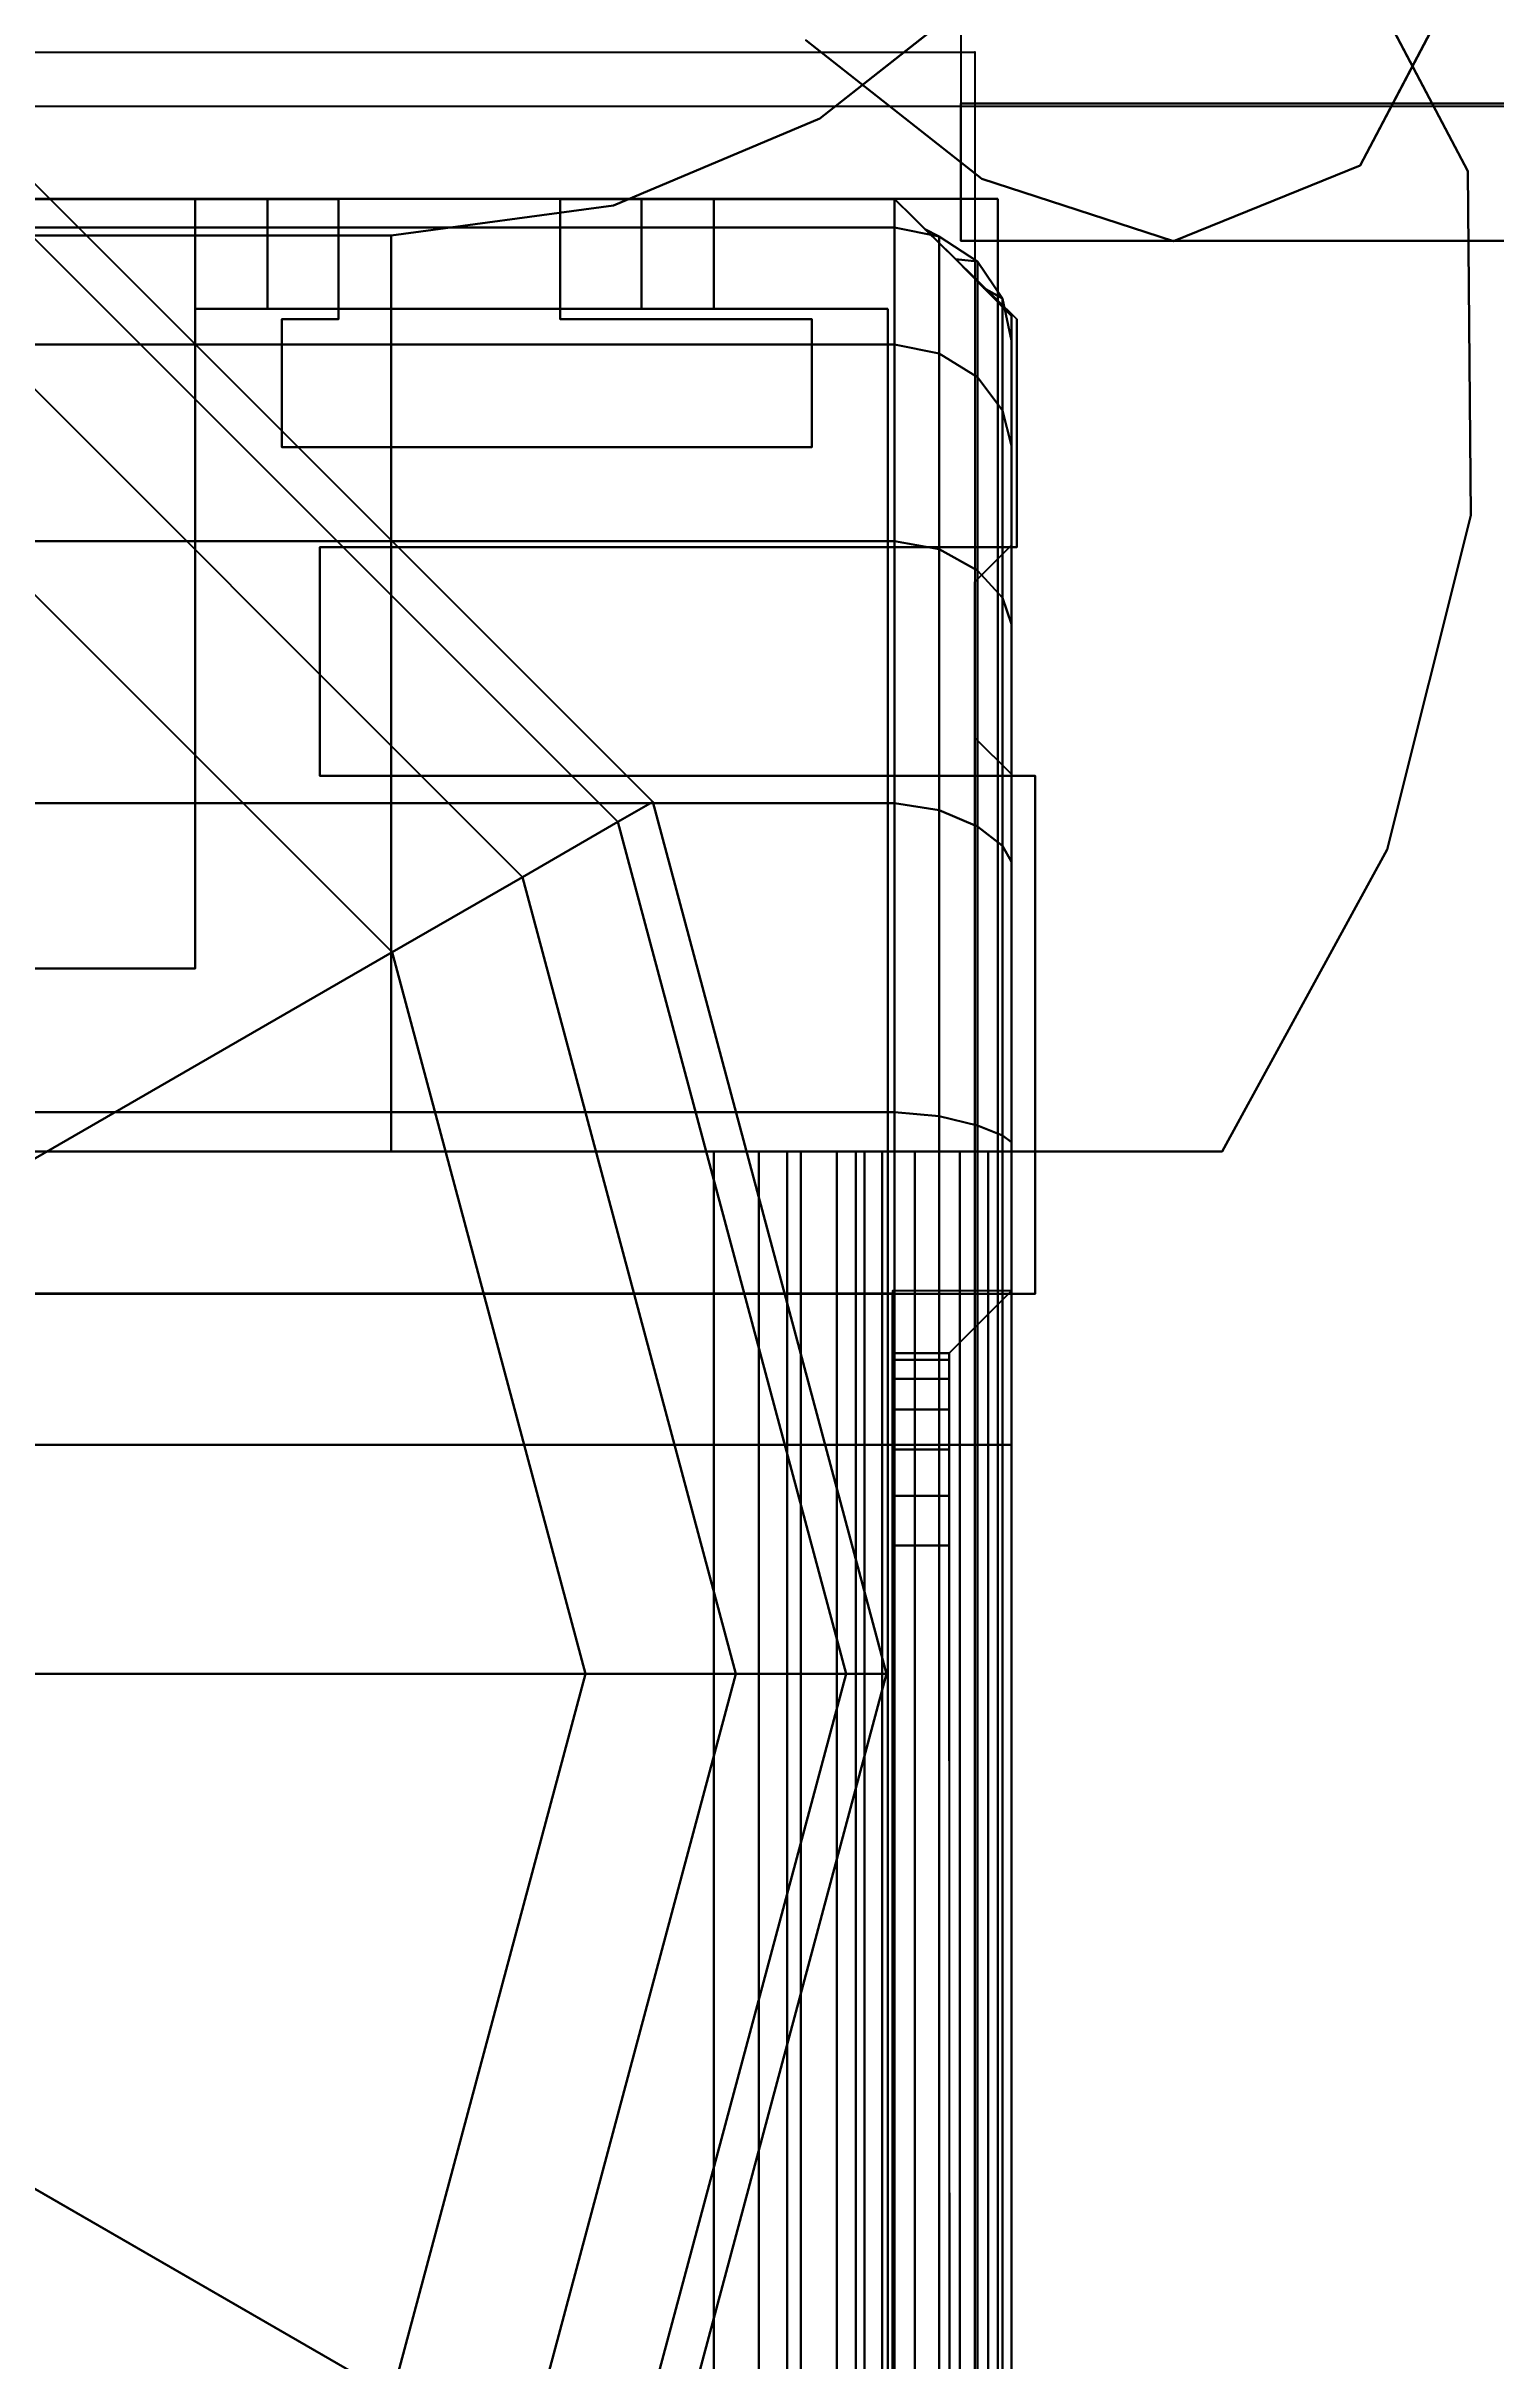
# Model space of a CAD drawing. Extents: x -170 to 1783, y -20 to 1205.
# Drawn here: x 1329.253 to 1330.042, y 256.127 to 257.388 of the extents above; entities that cross this region are included whole.
import ezdxf
from ezdxf.enums import TextEntityAlignment as Align

# ---------------------------------------------------------------- set-up
doc = ezdxf.new("R2010")
doc.units = 0
doc.header["$LTSCALE"] = 96
doc.header["$MEASUREMENT"] = 0
for name, color, linetype in [('A-FURN-3-PANEL-GLIDE', 7, 'Continuous'), ('A-FURN-3-PANEL-RACE', 7, 'Continuous'), ('A-FURN-3-PANEL-SIDE1', 7, 'Continuous'), ('A-FURN-3-PANEL-TOPCAP', 7, 'Continuous'), ('A-FURN-3-PANEL-TRIM', 7, 'Continuous'), ('A-FURN-3-WKSF-BRACKET', 7, 'Continuous'), ('A-FURN-3-WKSF-TOP', 7, 'Continuous'), ('A-FURN-P-PNLS', 7, 'Continuous'), ('A-FURN-P-WKSF-SUPPORT', 7, 'Continuous'), ('MAIN_PANEL', 7, 'Continuous'), ('MAIN_WKSURF', 7, 'Continuous'), ('MAIN_WRKSFC-SUPP', 7, 'Continuous')]:
    doc.layers.add(name, color=color, linetype=linetype)

# ---------------------------------------------------------------- blocks, each defined once
blk = doc.blocks.new('EC-WYC-64-2424-T')
at = {"layer": 'A-FURN-3-WKSF-TOP', "color": 60, "linetype": 'Continuous'}
for points, invisible_edges in [([(26.9099, -26.9099, 29), (0.118, -1.368, 29), (0.1606, -1.0445, 29), (0.2855, -0.743, 29)], 9), ([(26.9099, -26.9099, 27.75), (0.2855, -0.743, 27.75), (0.1606, -1.0445, 27.75), (0.118, -1.368, 27.75)], 9), ([(0.118, -1.368, 29), (26.9099, -26.9099, 29), (26.0183, -27.9266, 29), (25.267, -29.051, 29)], 9), ([(25.267, -29.051, 29), (24.6689, -30.2638, 29), (24.2343, -31.5443, 29), (0.118, -1.368, 29)], 12), ([(0.118, -1.368, 29), (24.2343, -31.5443, 29), (23.9704, -32.8706, 29), (23.882, -34.22, 29)], 9), ([(0.118, -1.368, 29), (23.882, -34.22, 29), (0.142, -20.2252, 29), (0.118, -19.9814, 29)], 3), ([(0.118, -1.368, 27.75), (0.118, -19.9814, 27.75), (0.142, -20.2252, 27.75), (23.882, -34.22, 27.75)], 12), ([(0.118, -1.368, 27.75), (23.882, -34.22, 27.75), (23.9704, -32.8706, 27.75), (24.2343, -31.5443, 27.75)], 9), ([(25.267, -29.051, 27.75), (0.118, -1.368, 27.75), (24.2343, -31.5443, 27.75), (24.6689, -30.2638, 27.75)], 3), ([(0.118, -1.368, 27.75), (25.267, -29.051, 27.75), (26.0183, -27.9266, 27.75), (26.9099, -26.9099, 27.75)], 9), ([(0.3287, -20.6758, 29), (0.2132, -20.4597, 29), (0.142, -20.2252, 29), (23.882, -34.22, 29)], 12), ([(0.3287, -20.6758, 27.75), (23.882, -34.22, 27.75), (0.142, -20.2252, 27.75), (0.2132, -20.4597, 27.75)], 3)]:
    blk.add_3dface(points, dxfattribs=dict(at, invisible_edges=invisible_edges))
blk = doc.blocks.new('EC-JUS-CANT-R-CH')
at = {"layer": 'A-FURN-3-WKSF-BRACKET', "color": 30, "linetype": 'Continuous'}
for points in [[(0.0016, 0, 19.5), (0.0016, 0, 28.425), (-0.0734, 0, 28.425), (-0.0734, 0, 19.5)], [(0.0016, -0.665, 19.5), (0.0016, 0, 19.5), (-0.0734, 0, 19.5), (-0.0734, -0.665, 19.5)], [(-0.0734, -0.665, 28.425), (-0.0734, 0, 28.425), (0.0016, 0, 28.425), (0.0016, -0.665, 28.425)]]:
    blk.add_3dface(points, dxfattribs=at)
for points, invisible_edges in [([(-0.0734, -0.665, 28.425), (-0.0734, -0.665, 19.5), (-0.0734, 0, 19.5)], 13), ([(-0.0734, 0, 19.5), (-0.0734, 0, 28.425), (-0.0734, -0.665, 28.425)], 12), ([(0.0016, -0.665, 28.5), (0.0016, 0, 19.5), (0.0016, -0.665, 19.5)], 13), ([(0.0016, 0, 28.425), (0.0016, 0, 19.5), (0.0016, -0.665, 28.425)], 2)]:
    blk.add_3dface(points, dxfattribs=dict(at, invisible_edges=invisible_edges))
at = {"layer": 'A-FURN-P-WKSF-SUPPORT', "color": 212, "linetype": 'Continuous'}
blk.add_line((0, -15.915), (0, 0), dxfattribs=at)
at = {"layer": 'MAIN_WRKSFC-SUPP', "color": 7, "linetype": 'Continuous'}
blk.add_point((0, 0), dxfattribs=at)
blk.add_point((0, 0), dxfattribs=at)
blk.add_point((0, 0), dxfattribs=at)
blk = doc.blocks.new('EC-EFP-256')
at = {"layer": 'A-FURN-3-PANEL-TRIM', "color": 60, "linetype": 'Continuous'}
for points, invisible_edges in [([(-0.0735, -0.1159, 3.5747), (0.6, -0.1348, 3.5747), (0.0361, 0.0847, 3.5747), (-0.0395, -0.0114, 3.5747)], 3), ([(-0.0735, -0.1159, 4.2397), (-0.0395, -0.0114, 4.2397), (0.0361, 0.0847, 4.2397), (0.6, -0.1348, 4.2397)], 12), ([(-0.0735, -0.1159, 3.8013), (-0.0395, -0.0114, 3.8013), (0.0361, 0.0847, 3.8013), (0.6, -0.1348, 3.8013)], 12), ([(-0.0735, -0.1159, 4.013), (0.6, -0.1348, 4.013), (0.0361, 0.0847, 4.013), (-0.0395, -0.0114, 4.013)], 3), ([(0.065, -0.269, 3.5747), (0.6, -0.1348, 3.5747), (-0.0735, -0.1159, 3.5747), (-0.0322, -0.2178, 3.5747)], 3), ([(0.065, -0.269, 4.2397), (-0.0322, -0.2178, 4.2397), (-0.0735, -0.1159, 4.2397), (0.6, -0.1348, 4.2397)], 12), ([(0.065, -0.269, 3.8013), (-0.0322, -0.2178, 3.8013), (-0.0735, -0.1159, 3.8013), (0.6, -0.1348, 3.8013)], 12), ([(0.065, -0.269, 4.013), (0.6, -0.1348, 4.013), (-0.0735, -0.1159, 4.013), (-0.0322, -0.2178, 4.013)], 3)]:
    blk.add_3dface(points, dxfattribs=dict(at, invisible_edges=invisible_edges))
for points in [[(-0.0395, -0.0114, 4.013), (0.0361, 0.0847, 4.013), (0.0361, 0.0847, 4.2397), (-0.0395, -0.0114, 4.2397)], [(-0.0395, -0.0114, 3.5747), (0.0361, 0.0847, 3.5747), (0.0361, 0.0847, 3.8013), (-0.0395, -0.0114, 3.8013)], [(-0.0735, -0.1159, 4.013), (-0.0395, -0.0114, 4.013), (-0.0395, -0.0114, 4.2397), (-0.0735, -0.1159, 4.2397)], [(-0.0735, -0.1159, 3.5747), (-0.0395, -0.0114, 3.5747), (-0.0395, -0.0114, 3.8013), (-0.0735, -0.1159, 3.8013)], [(-0.0322, -0.2178, 4.013), (-0.0735, -0.1159, 4.013), (-0.0735, -0.1159, 4.2397), (-0.0322, -0.2178, 4.2397)], [(-0.0322, -0.2178, 3.5747), (-0.0735, -0.1159, 3.5747), (-0.0735, -0.1159, 3.8013), (-0.0322, -0.2178, 3.8013)], [(0.065, -0.269, 4.013), (-0.0322, -0.2178, 4.013), (-0.0322, -0.2178, 4.2397), (0.065, -0.269, 4.2397)], [(0.065, -0.269, 3.5747), (-0.0322, -0.2178, 3.5747), (-0.0322, -0.2178, 3.8013), (0.065, -0.269, 3.8013)]]:
    blk.add_3dface(points, dxfattribs=at)
at = {"layer": 'A-FURN-P-PNLS', "color": 60, "linetype": 'Continuous'}
for p, q in [((0, 0), (0, 2)), ((24, 0), (0, 0))]:
    blk.add_line(p, q, dxfattribs=at)
at = {"layer": 'MAIN_PANEL', "color": 7, "linetype": 'Continuous'}
for p in [(0, 0), (0, 0, 55.663), (0, 0), (0, 0)]:
    blk.add_point(p, dxfattribs=at)
blk = doc.blocks.new('EC-EFP-456')
at = {"layer": 'A-FURN-3-PANEL-GLIDE', "color": 20, "linetype": 'Continuous', "invisible_edges": 12}
for points in [[(47.115, 1), (46.433, 0.6063), (46.7213, 0.318)], [(47.115, 1), (46.7213, 0.318), (47.115, 0.2125)], [(47.115, 1), (47.115, 0.2125), (47.5088, 0.318)], [(47.115, 1), (47.5088, 0.318), (47.797, 0.6063)]]:
    blk.add_3dface(points, dxfattribs=at)
at = {"layer": 'A-FURN-3-PANEL-GLIDE', "color": 20, "linetype": 'Continuous'}
for points in [[(47.0138, 0.8246, 0.3285), (46.7213, 0.318, 0.3285), (46.433, 0.6063, 0.3285), (46.9396, 0.8988, 0.3285)], [(47.2904, 0.8988, 0.3285), (47.797, 0.6063, 0.3285), (47.5088, 0.318, 0.3285), (47.2163, 0.8246, 0.3285)], [(47.115, 0.7975, 0.3285), (47.115, 0.2125, 0.3285), (46.7213, 0.318, 0.3285), (47.0138, 0.8246, 0.3285)], [(47.2163, 0.8246, 0.3285), (47.5088, 0.318, 0.3285), (47.115, 0.2125, 0.3285), (47.115, 0.7975, 0.3285)], [(47.797, 0.6063, 0.3285), (47.8681, 0.5652, 0.3065), (47.5498, 0.2469, 0.3065), (47.5088, 0.318, 0.3285)], [(47.8681, 0.5652, 0.022), (47.797, 0.6063), (47.5088, 0.318), (47.5498, 0.2469, 0.022)], [(47.8681, 0.5652, 0.3065), (47.9202, 0.5351, 0.2464), (47.5799, 0.1948, 0.2464), (47.5498, 0.2469, 0.3065)], [(47.9202, 0.5351, 0.0821), (47.8681, 0.5652, 0.022), (47.5498, 0.2469, 0.022), (47.5799, 0.1948, 0.0821)], [(47.9202, 0.5351, 0.2464), (47.9392, 0.5241, 0.1642), (47.5909, 0.1758, 0.1642), (47.5799, 0.1948, 0.2464)], [(47.9392, 0.5241, 0.1642), (47.9202, 0.5351, 0.0821), (47.5799, 0.1948, 0.0821), (47.5909, 0.1758, 0.1642)], [(47.115, 0.2125, 0.3285), (47.115, 0.1304, 0.3065), (46.6802, 0.2469, 0.3065), (46.7213, 0.318, 0.3285)], [(47.115, 0.1304, 0.022), (47.115, 0.2125), (46.7213, 0.318), (46.6802, 0.2469, 0.022)], [(47.5088, 0.318, 0.3285), (47.5498, 0.2469, 0.3065), (47.115, 0.1304, 0.3065), (47.115, 0.2125, 0.3285)], [(47.5498, 0.2469, 0.022), (47.5088, 0.318), (47.115, 0.2125), (47.115, 0.1304, 0.022)], [(47.115, 0.1304, 0.3065), (47.115, 0.0703, 0.2464), (46.6501, 0.1948, 0.2464), (46.6802, 0.2469, 0.3065)], [(47.115, 0.0703, 0.0821), (47.115, 0.1304, 0.022), (46.6802, 0.2469, 0.022), (46.6501, 0.1948, 0.0821)], [(47.5498, 0.2469, 0.3065), (47.5799, 0.1948, 0.2464), (47.115, 0.0703, 0.2464), (47.115, 0.1304, 0.3065)], [(47.5799, 0.1948, 0.0821), (47.5498, 0.2469, 0.022), (47.115, 0.1304, 0.022), (47.115, 0.0703, 0.0821)], [(47.115, 0.0703, 0.2464), (47.115, 0.0483, 0.1642), (46.6391, 0.1758, 0.1642), (46.6501, 0.1948, 0.2464)], [(47.115, 0.0483, 0.1642), (47.115, 0.0703, 0.0821), (46.6501, 0.1948, 0.0821), (46.6391, 0.1758, 0.1642)], [(47.5799, 0.1948, 0.2464), (47.5909, 0.1758, 0.1642), (47.115, 0.0483, 0.1642), (47.115, 0.0703, 0.2464)], [(47.5909, 0.1758, 0.1642), (47.5799, 0.1948, 0.0821), (47.115, 0.0703, 0.0821), (47.115, 0.0483, 0.1642)]]:
    blk.add_3dface(points, dxfattribs=at)
at = {"layer": 'A-FURN-3-PANEL-RACE', "color": 40, "linetype": 'Continuous'}
for points, invisible_edges in [([(0.5, 0.7375, 0.4563), (2.098, 0.7375, 0.4563), (47.5, 0.4255, 0.4563), (0.5, 0.4255, 0.4563)], 6), ([(0.5, 0.7375, 0.3963), (0.5, 0.4255, 0.3963), (47.5, 0.4255, 0.3963), (2.098, 0.7375, 0.3963)], 6), ([(45.902, 0.7375, 0.4563), (47.5, 0.7375, 0.4563), (47.5, 0.4255, 0.4563), (2.098, 0.7375, 0.4563)], 12), ([(45.902, 0.7375, 0.3963), (2.098, 0.7375, 0.3963), (47.5, 0.4255, 0.3963), (47.5, 0.7375, 0.3963)], 3), ([(0.5, 0.4255, 0.3963), (0.08, 0.4255, 0.3963), (0.08, -0.0125, 0.3963), (47.92, -0.0125, 0.3963)], 8), ([(0.5, 0.4255, 0.4563), (47.86, 0.0475, 0.4563), (0.14, 0.0475, 0.4563), (0.14, 0.4255, 0.4563)], 1), ([(47.5, 0.4255, 0.3963), (0.5, 0.4255, 0.3963), (47.92, -0.0125, 0.3963), (47.92, 0.4255, 0.3963)], 3), ([(47.5, 0.4255, 0.4563), (47.86, 0.4255, 0.4563), (47.86, 0.0475, 0.4563), (0.5, 0.4255, 0.4563)], 12), ([(47.5, 0.4255, 0.3963), (47.92, 0.4255, 0.3963), (47.86, 0.4255, 0.4563), (47.5, 0.4255, 0.4563)], 2), ([(47.92, 0.4255, 0.3963), (47.92, 0.4255, 1.7894), (47.86, 0.4255, 1.7894), (47.86, 0.4255, 0.4563)], 8), ([(47.86, 0.4255, 1.7894), (47.86, 0.386, 1.7894), (47.86, 0.1819, 1.4986), (47.86, 0.4255, 0.4563)], 4), ([(47.86, 0.4255, 0.4563), (47.86, 0.1819, 1.4986), (47.86, 0.1425, 1.4986), (47.86, 0.0475, 0.4563)], 5), ([(47.86, 0.1425, 3.1951), (47.86, 0.4255, 3.245), (47.86, 0.4255, 3.515), (47.86, 0.0475, 3.515)], 8), ([(47.86, 0.4255, 3.515), (47.92, 0.4255, 3.515), (47.92, -0.0125, 3.515), (47.86, 0.0475, 3.515)], 4), ([(47.92, 0.386, 1.7894), (47.92, 0.4255, 1.7894), (47.92, 0.4255, 0.3963), (47.92, 0.1819, 1.4986)], 4), ([(47.92, 0.1819, 1.4986), (47.92, 0.4255, 0.3963), (47.92, -0.0125, 0.3963), (47.92, 0.1425, 1.4986)], 5), ([(47.92, 0.4255, 3.245), (47.92, 0.1425, 3.1951), (47.92, -0.0125, 3.515), (47.92, 0.4255, 3.515)], 2), ([(47.4, 0.1425, 4.1797), (47.4, 0.1179, 4.1764), (47.4, 0.1024, 4.2344), (47.4, 0.1425, 4.2397)], 2), ([(47.86, 0.0475, 0.4563), (47.86, 0.1425, 1.4986), (47.86, 0.1425, 3.1951), (47.86, 0.0475, 3.515)], 5), ([(47.92, 0.1425, 3.1951), (47.92, 0.1425, 1.4986), (47.92, -0.0125, 0.3963), (47.92, -0.0125, 3.515)], 10), ([(47.4, 0.1179, 4.1764), (47.4, 0.095, 4.1669), (47.4, 0.065, 4.2189), (47.4, 0.1024, 4.2344)], 10), ([(47.4, 0.095, 4.1669), (47.4, 0.0753, 4.1519), (47.4, 0.0329, 4.1943), (47.4, 0.065, 4.2189)], 10), ([(47.4, 0.0753, 4.1519), (47.4, 0.0602, 4.1322), (47.4, 0.0082, 4.1622), (47.4, 0.0329, 4.1943)], 10), ([(47.4, 0.0602, 4.1322), (47.4, 0.0507, 4.1093), (47.4, -0.0072, 4.1248), (47.4, 0.0082, 4.1622)], 10), ([(47.4, 0.0507, 4.1093), (47.4, 0.0475, 4.0847), (47.4, -0.0125, 4.0847), (47.4, -0.0072, 4.1248)], 10), ([(0.14, 0.0475, 0.4563), (47.86, 0.0475, 0.4563), (47.86, 0.0475, 3.515), (0.14, 0.0475, 3.515)], 4), ([(0.6, 0.0475, 3.515), (47.4, 0.0475, 3.515), (47.4, 0.0475, 4.0847), (0.6, 0.0475, 4.0847)], 1), ([(47.4, 0.0475, 3.515), (47.4, -0.0125, 3.515), (47.4, -0.0125, 4.0847), (47.4, 0.0475, 4.0847)], 4), ([(47.86, 0.0475, 3.515), (47.92, -0.0125, 3.515), (47.4, -0.0125, 3.515), (47.4, 0.0475, 3.515)], 1), ([(47.92, -0.0125, 3.515), (47.92, -0.0125, 0.3963), (0.08, -0.0125, 0.3963), (0.08, -0.0125, 3.515)], 8), ([(47.4, -0.0125, 4.0847), (47.4, -0.0125, 3.515), (0.6, -0.0125, 3.515), (0.6, -0.0125, 4.0847)], 2)]:
    blk.add_3dface(points, dxfattribs=dict(at, invisible_edges=invisible_edges))
for points in [[(47.5, 0.7375, 0.3963), (47.5, 0.4255, 0.3963), (47.5, 0.4255, 0.4563), (47.5, 0.7375, 0.4563)], [(47.86, 0.4255, 3.245), (47.92, 0.4255, 3.245), (47.92, 0.4255, 3.515), (47.86, 0.4255, 3.515)], [(47.92, 0.4255, 1.7894), (47.92, 0.386, 1.7894), (47.86, 0.386, 1.7894), (47.86, 0.4255, 1.7894)], [(47.86, 0.1425, 3.1951), (47.92, 0.1425, 3.1951), (47.92, 0.4255, 3.245), (47.86, 0.4255, 3.245)], [(47.92, 0.386, 1.7894), (47.92, 0.1819, 1.4986), (47.86, 0.1819, 1.4986), (47.86, 0.386, 1.7894)], [(47.92, 0.1819, 1.4986), (47.92, 0.1425, 1.4986), (47.86, 0.1425, 1.4986), (47.86, 0.1819, 1.4986)], [(47.4, 0.1425, 4.1797), (47.4, 0.1425, 4.2397), (0.6, 0.1425, 4.2397), (0.6, 0.1425, 4.1797)], [(47.4, 0.1425, 4.2397), (47.4, 0.1024, 4.2344), (0.6, 0.1024, 4.2344), (0.6, 0.1425, 4.2397)], [(0.6, 0.1425, 4.1797), (0.6, 0.1179, 4.1764), (47.4, 0.1179, 4.1764), (47.4, 0.1425, 4.1797)], [(47.86, 0.1425, 1.4986), (47.92, 0.1425, 1.4986), (47.92, 0.1425, 3.1951), (47.86, 0.1425, 3.1951)], [(0.6, 0.1179, 4.1764), (0.6, 0.095, 4.1669), (47.4, 0.095, 4.1669), (47.4, 0.1179, 4.1764)], [(47.4, 0.1024, 4.2344), (47.4, 0.065, 4.2189), (0.6, 0.065, 4.2189), (0.6, 0.1024, 4.2344)], [(0.6, 0.095, 4.1669), (0.6, 0.0753, 4.1519), (47.4, 0.0753, 4.1519), (47.4, 0.095, 4.1669)], [(0.6, 0.0753, 4.1519), (0.6, 0.0602, 4.1322), (47.4, 0.0602, 4.1322), (47.4, 0.0753, 4.1519)], [(47.4, 0.065, 4.2189), (47.4, 0.0329, 4.1943), (0.6, 0.0329, 4.1943), (0.6, 0.065, 4.2189)], [(0.6, 0.0602, 4.1322), (0.6, 0.0507, 4.1093), (47.4, 0.0507, 4.1093), (47.4, 0.0602, 4.1322)], [(0.6, 0.0507, 4.1093), (0.6, 0.0475, 4.0847), (47.4, 0.0475, 4.0847), (47.4, 0.0507, 4.1093)], [(47.4, 0.0329, 4.1943), (47.4, 0.0082, 4.1622), (0.6, 0.0082, 4.1622), (0.6, 0.0329, 4.1943)], [(47.4, 0.0082, 4.1622), (47.4, -0.0072, 4.1248), (0.6, -0.0072, 4.1248), (0.6, 0.0082, 4.1622)], [(47.4, -0.0072, 4.1248), (47.4, -0.0125, 4.0847), (0.6, -0.0125, 4.0847), (0.6, -0.0072, 4.1248)]]:
    blk.add_3dface(points, dxfattribs=at)
at = {"layer": 'A-FURN-3-PANEL-SIDE1', "color": 7, "linetype": 'Continuous'}
for points in [[(47.3224, 1.955, 55.7401), (47.3228, 0.045, 55.7401), (0.6776, 0.045, 55.7401), (0.6776, 1.955, 55.7401)], [(47.3224, 0.045, 4.2397), (47.3224, 1.955, 4.2397), (0.6776, 1.955, 4.2397), (0.6776, 0.045, 4.2397)], [(47.3228, 0.045, 55.7401), (47.3224, 1.955, 55.7401), (47.3224, 1.955, 4.2397), (47.3224, 0.045, 4.2397)], [(47.3228, 0.045, 55.7401), (47.3224, 0.045, 4.2397), (0.6776, 0.045, 4.2397), (0.6776, 0.045, 55.7401)]]:
    blk.add_3dface(points, dxfattribs=at)
at = {"layer": 'A-FURN-3-PANEL-TOPCAP', "color": 60, "linetype": 'Continuous'}
for points, invisible_edges in [([(47.324, 2.02, 55.635), (47.324, -0.02, 55.635), (47.606, -0.02, 55.635), (47.606, 2.02, 55.635)], 5), ([(47.606, 2.02, 55.635), (47.606, -0.02, 55.635), (47.6259, 0, 55.635), (47.6259, 2, 55.635)], 5), ([(47.711, 2, 55.635), (47.711, 0, 55.635), (47.731, -0.02, 55.635), (47.731, 2.02, 55.635)], 5), ([(47.856, -0.02, 55.635), (47.856, 2.02, 55.635), (47.731, 2.02, 55.635), (47.731, -0.02, 55.635)], 5), ([(47.8715, 2.0047, 55.635), (47.856, 2.02, 55.635), (47.856, -0.02, 55.635), (47.8715, -0.0047, 55.635)], 10), ([(47.711, 0, 55.635), (47.711, 2, 55.635), (47.6259, 2, 55.635), (47.6259, 0, 55.635)], 5), ([(47.8715, -0.0047, 55.635), (47.8871, 0.0106, 55.635), (47.8871, 1.9894, 55.635), (47.8715, 2.0047, 55.635)], 10), ([(47.9035, 1.9727, 55.635), (47.8871, 1.9894, 55.635), (47.8871, 0.0106, 55.635), (47.9035, 0.0273, 55.635)], 10), ([(47.9035, 0.0273, 55.635), (47.92, 0.044, 55.635), (47.92, 1.956, 55.635), (47.9035, 1.9727, 55.635)], 8), ([(0.815, 0.045, 55.7401), (0.815, -0.02, 55.7741), (47.185, 0.014, 55.7401), (47.185, 0.045, 55.7401)], 1), ([(47.185, -0.02, 55.7741), (47.185, 0.014, 55.7401), (0.815, 0.014, 55.7401), (0.815, -0.02, 55.7741)], 5), ([(47.185, -0.02, 55.7741), (47.221, -0.02, 55.7693), (47.2122, 0.014, 55.7365), (47.185, 0.014, 55.7401)], 10), ([(47.221, -0.02, 55.7693), (47.2545, -0.02, 55.7554), (47.2375, 0.014, 55.726), (47.2122, 0.014, 55.7365)], 10), ([(47.2545, -0.02, 55.7554), (47.2833, -0.02, 55.7333), (47.2593, 0.014, 55.7093), (47.2375, 0.014, 55.726)], 10), ([(47.2833, -0.02, 55.7333), (47.3054, -0.02, 55.7045), (47.276, 0.014, 55.6875), (47.2593, 0.014, 55.7093)], 10), ([(47.3054, -0.02, 55.7045), (47.3193, -0.02, 55.671), (47.2864, 0.014, 55.6622), (47.276, 0.014, 55.6875)], 10), ([(47.3193, -0.02, 55.671), (47.324, -0.02, 55.635), (47.29, 0.014, 55.635), (47.2864, 0.014, 55.6622)], 8), ([(0.76, -0.02, 56.161), (47.24, -0.02, 56.161), (47.24, 0, 56.141), (0.76, 0, 56.141)], 10), ([(47.24, 0, 56.056), (0.76, 0, 56.056), (0.76, 0, 56.141), (47.24, 0, 56.141)], 10), ([(0.76, 0, 56.056), (47.24, 0, 56.056), (47.24, -0.02, 56.036), (0.76, -0.02, 56.036)], 10), ([(47.3727, -0.02, 56.1426), (47.3676, 0, 56.1232), (47.24, 0, 56.141), (47.24, -0.02, 56.161)], 5), ([(47.3676, 0, 56.1232), (47.3456, 0, 56.0411), (47.24, 0, 56.056), (47.24, 0, 56.141)], 5), ([(47.3456, 0, 56.0411), (47.3404, -0.02, 56.0218), (47.24, -0.02, 56.036), (47.24, 0, 56.056)], 5), ([(47.4431, 0, 55.9981), (47.4331, -0.02, 55.9807), (47.3404, -0.02, 56.0218), (47.3456, 0, 56.0411)], 5), ([(47.4856, 0, 56.0717), (47.4431, 0, 55.9981), (47.3456, 0, 56.0411), (47.3676, 0, 56.1232)], 5), ([(47.4956, -0.02, 56.0891), (47.4856, 0, 56.0717), (47.3676, 0, 56.1232), (47.3727, -0.02, 56.1426)], 5), ([(47.5252, 0, 55.9301), (47.5111, -0.02, 55.9159), (47.4331, -0.02, 55.9807), (47.4431, 0, 55.9981)], 5), ([(47.5854, 0, 55.9903), (47.5252, 0, 55.9301), (47.4431, 0, 55.9981), (47.4856, 0, 56.0717)], 5), ([(47.5995, -0.02, 56.0044), (47.5854, 0, 55.9903), (47.4856, 0, 56.0717), (47.4956, -0.02, 56.0891)], 5), ([(47.5858, 0, 55.8424), (47.5685, -0.02, 55.8323), (47.5111, -0.02, 55.9159), (47.5252, 0, 55.9301)], 5), ([(47.6595, 0, 55.8849), (47.5858, 0, 55.8424), (47.5252, 0, 55.9301), (47.5854, 0, 55.9903)], 5), ([(47.6202, 0, 55.7415), (47.601, -0.02, 55.7363), (47.5685, -0.02, 55.8323), (47.5858, 0, 55.8424)], 5), ([(47.6768, -0.02, 55.8949), (47.6595, 0, 55.8849), (47.5854, 0, 55.9903), (47.5995, -0.02, 56.0044)], 5), ([(47.7024, 0, 55.7635), (47.6202, 0, 55.7415), (47.5858, 0, 55.8424), (47.6595, 0, 55.8849)], 5), ([(47.6259, 0, 55.635), (47.606, -0.02, 55.635), (47.601, -0.02, 55.7363), (47.6202, 0, 55.7415)], 4), ([(47.711, 0, 55.635), (47.6259, 0, 55.635), (47.6202, 0, 55.7415), (47.7024, 0, 55.7635)], 4), ([(47.7217, -0.02, 55.7687), (47.7024, 0, 55.7635), (47.6595, 0, 55.8849), (47.6768, -0.02, 55.8949)], 5), ([(47.731, -0.02, 55.635), (47.711, 0, 55.635), (47.7024, 0, 55.7635), (47.7217, -0.02, 55.7687)], 4), ([(0.76, -0.02, 56.161), (0.76, -0.02, 56.286), (47.24, -0.02, 56.286), (47.24, -0.02, 56.161)], 5), ([(47.185, -0.02, 55.7741), (0.815, -0.02, 55.7741), (0.76, -0.02, 56.036), (47.24, -0.02, 56.036)], 10), ([(47.185, -0.02, 55.7741), (47.24, -0.02, 56.036), (47.3404, -0.02, 56.0218), (47.221, -0.02, 55.7693)], 5), ([(47.4331, -0.02, 55.9807), (47.2545, -0.02, 55.7554), (47.221, -0.02, 55.7693), (47.3404, -0.02, 56.0218)], 5), ([(47.4051, -0.02, 56.2633), (47.3727, -0.02, 56.1426), (47.24, -0.02, 56.161), (47.24, -0.02, 56.286)], 5), ([(47.2545, -0.02, 55.7554), (47.4331, -0.02, 55.9807), (47.5111, -0.02, 55.9159), (47.2833, -0.02, 55.7333)], 5), ([(47.5685, -0.02, 55.8323), (47.3054, -0.02, 55.7045), (47.2833, -0.02, 55.7333), (47.5111, -0.02, 55.9159)], 5), ([(47.3054, -0.02, 55.7045), (47.5685, -0.02, 55.8323), (47.601, -0.02, 55.7363), (47.3193, -0.02, 55.671)], 5), ([(47.3193, -0.02, 55.671), (47.601, -0.02, 55.7363), (47.606, -0.02, 55.635), (47.324, -0.02, 55.635)], 1), ([(47.5581, -0.02, 56.1974), (47.4956, -0.02, 56.0891), (47.3727, -0.02, 56.1426), (47.4051, -0.02, 56.2633)], 5), ([(47.6879, -0.02, 56.0929), (47.5995, -0.02, 56.0044), (47.4956, -0.02, 56.0891), (47.5581, -0.02, 56.1974)], 5), ([(47.7851, -0.02, 55.9575), (47.6768, -0.02, 55.8949), (47.5995, -0.02, 56.0044), (47.6879, -0.02, 56.0929)], 5), ([(47.8425, -0.02, 55.8011), (47.7217, -0.02, 55.7687), (47.6768, -0.02, 55.8949), (47.7851, -0.02, 55.9575)], 5), ([(47.856, -0.02, 55.635), (47.731, -0.02, 55.635), (47.7217, -0.02, 55.7687), (47.8425, -0.02, 55.8011)], 4)]:
    blk.add_3dface(points, dxfattribs=dict(at, invisible_edges=invisible_edges))
for points in [[(0.76, 0.044, 56.35), (0.76, 1.956, 56.35), (47.24, 1.956, 56.35), (47.24, 0.044, 56.35)], [(47.4216, 0.044, 56.3252), (47.24, 0.044, 56.35), (47.24, 1.956, 56.35), (47.4216, 1.956, 56.3252)], [(47.5901, 0.044, 56.2528), (47.4216, 0.044, 56.3252), (47.4216, 1.956, 56.3252), (47.5901, 1.956, 56.2528)], [(47.7332, 0.044, 56.1382), (47.5901, 0.044, 56.2528), (47.5901, 1.956, 56.2528), (47.7332, 1.956, 56.1382)], [(47.8405, 0.044, 55.9895), (47.7332, 0.044, 56.1382), (47.7332, 1.956, 56.1382), (47.8405, 1.956, 55.9895)], [(47.9043, 0.044, 55.8177), (47.8405, 0.044, 55.9895), (47.8405, 1.956, 55.9895), (47.9043, 1.956, 55.8177)], [(47.92, 0.044, 55.635), (47.9043, 0.044, 55.8177), (47.9043, 1.956, 55.8177), (47.92, 1.956, 55.635)], [(0.76, 0.0195, 56.3451), (0.76, 0.044, 56.35), (47.24, 0.044, 56.35), (47.24, 0.0195, 56.3451)], [(47.185, 0.045, 55.7401), (47.185, 0.014, 55.7401), (47.2122, 0.014, 55.7365), (47.2122, 0.045, 55.7365)], [(47.2122, 0.045, 55.7365), (47.2122, 0.014, 55.7365), (47.2375, 0.014, 55.726), (47.2375, 0.045, 55.726)], [(47.2375, 0.045, 55.726), (47.2375, 0.014, 55.726), (47.2593, 0.014, 55.7093), (47.2593, 0.045, 55.7093)], [(47.4216, 0.044, 56.3252), (47.4194, 0.0195, 56.3203), (47.24, 0.0195, 56.3451), (47.24, 0.044, 56.35)], [(47.2593, 0.045, 55.7093), (47.2593, 0.014, 55.7093), (47.276, 0.014, 55.6875), (47.276, 0.045, 55.6875)], [(47.276, 0.045, 55.6875), (47.276, 0.014, 55.6875), (47.2864, 0.014, 55.6622), (47.2864, 0.045, 55.6622)], [(47.2864, 0.045, 55.6622), (47.2864, 0.014, 55.6622), (47.29, 0.014, 55.635), (47.29, 0.045, 55.635)], [(47.29, 0.014, 55.635), (47.324, -0.02, 55.635), (47.324, 0.045, 55.635), (47.29, 0.045, 55.635)], [(47.5901, 0.044, 56.2528), (47.5864, 0.0195, 56.248), (47.4194, 0.0195, 56.3203), (47.4216, 0.044, 56.3252)], [(47.7332, 0.044, 56.1382), (47.7287, 0.0195, 56.1337), (47.5864, 0.0195, 56.248), (47.5901, 0.044, 56.2528)], [(47.8405, 0.044, 55.9895), (47.8356, 0.0195, 55.9859), (47.7287, 0.0195, 56.1337), (47.7332, 0.044, 56.1382)], [(47.9043, 0.044, 55.8177), (47.8994, 0.0195, 55.8155), (47.8356, 0.0195, 55.9859), (47.8405, 0.044, 55.9895)], [(47.92, 0.044, 55.635), (47.9035, 0.0273, 55.635), (47.8994, 0.0195, 55.8155), (47.9043, 0.044, 55.8177)], [(47.9035, 0.0273, 55.635), (47.8871, 0.0106, 55.635), (47.8857, -0.0013, 55.8104), (47.8994, 0.0195, 55.8155)], [(0.76, -0.0013, 56.3313), (0.76, 0.0195, 56.3451), (47.24, 0.0195, 56.3451), (47.24, -0.0013, 56.3313)], [(47.4194, 0.0195, 56.3203), (47.4143, -0.0013, 56.3065), (47.24, -0.0013, 56.3313), (47.24, 0.0195, 56.3451)], [(47.5864, 0.0195, 56.248), (47.5775, -0.0013, 56.2349), (47.4143, -0.0013, 56.3065), (47.4194, 0.0195, 56.3203)], [(47.7287, 0.0195, 56.1337), (47.7172, -0.0013, 56.1222), (47.5775, -0.0013, 56.2349), (47.5864, 0.0195, 56.248)], [(47.8356, 0.0195, 55.9859), (47.8226, -0.0013, 55.977), (47.7172, -0.0013, 56.1222), (47.7287, 0.0195, 56.1337)], [(47.8994, 0.0195, 55.8155), (47.8857, -0.0013, 55.8104), (47.8226, -0.0013, 55.977), (47.8356, 0.0195, 55.9859)], [(47.8871, 0.0106, 55.635), (47.8715, -0.0047, 55.635), (47.8656, -0.0151, 55.8048), (47.8857, -0.0013, 55.8104)], [(0.76, -0.0151, 56.3105), (0.76, -0.0013, 56.3313), (47.24, -0.0013, 56.3313), (47.24, -0.0151, 56.3105)], [(47.4143, -0.0013, 56.3065), (47.4087, -0.0151, 56.2864), (47.24, -0.0151, 56.3105), (47.24, -0.0013, 56.3313)], [(47.5775, -0.0013, 56.2349), (47.5669, -0.0151, 56.2168), (47.4087, -0.0151, 56.2864), (47.4143, -0.0013, 56.3065)], [(47.7172, -0.0013, 56.1222), (47.7022, -0.0151, 56.1072), (47.5669, -0.0151, 56.2168), (47.5775, -0.0013, 56.2349)], [(47.8226, -0.0013, 55.977), (47.8045, -0.0151, 55.9663), (47.7022, -0.0151, 56.1072), (47.7172, -0.0013, 56.1222)], [(47.8857, -0.0013, 55.8104), (47.8656, -0.0151, 55.8048), (47.8045, -0.0151, 55.9663), (47.8226, -0.0013, 55.977)], [(47.8715, -0.0047, 55.635), (47.856, -0.02, 55.635), (47.8425, -0.02, 55.8011), (47.8656, -0.0151, 55.8048)], [(0.76, -0.02, 56.286), (0.76, -0.0151, 56.3105), (47.24, -0.0151, 56.3105), (47.24, -0.02, 56.286)], [(47.4087, -0.0151, 56.2864), (47.4051, -0.02, 56.2633), (47.24, -0.02, 56.286), (47.24, -0.0151, 56.3105)], [(47.5669, -0.0151, 56.2168), (47.5581, -0.02, 56.1974), (47.4051, -0.02, 56.2633), (47.4087, -0.0151, 56.2864)], [(47.7022, -0.0151, 56.1072), (47.6879, -0.02, 56.0929), (47.5581, -0.02, 56.1974), (47.5669, -0.0151, 56.2168)], [(47.8045, -0.0151, 55.9663), (47.7851, -0.02, 55.9575), (47.6879, -0.02, 56.0929), (47.7022, -0.0151, 56.1072)], [(47.8656, -0.0151, 55.8048), (47.8425, -0.02, 55.8011), (47.7851, -0.02, 55.9575), (47.8045, -0.0151, 55.9663)]]:
    blk.add_3dface(points, dxfattribs=at)
at = {"layer": 'A-FURN-3-PANEL-TRIM', "color": 60, "linetype": 'Continuous'}
for points in [[(47.4, 0.3185, 3.5747), (47.4, 2.1348, 3.5747), (47.4, 2.1348, 4.2397), (47.4, 0.3185, 4.2397)], [(47.9, 1.6815, 4.2397), (47.9, 1.6815, 3.5747), (47.9, 0.3185, 3.5747), (47.9, 0.3185, 4.2397)], [(47.9198, 1.6527, 55.635), (47.9198, 1.6527, 4.2397), (47.9198, 0.3473, 4.2397), (47.9198, 0.3473, 55.635)], [(47.8543, 0.3782, 4.2397), (47.7845, 0.3782, 4.2397), (47.7845, 0.3782, 55.635), (47.8543, 0.3782, 55.635)], [(47.7845, 0.3782, 55.635), (47.7845, 0.3782, 4.2397), (47.7845, 0.0891, 4.2397), (47.7845, 0.0891, 55.635)], [(47.8543, 0.3473, 55.635), (47.8543, 0.3473, 4.2397), (47.8543, 0.3782, 4.2397), (47.8543, 0.3782, 55.635)], [(47.7299, 0.3574, 4.2397), (47.605, 0.3574, 4.2397), (47.605, 0.3574, 55.635), (47.7299, 0.3574, 55.635)], [(47.605, 0.3574, 55.635), (47.605, 0.3574, 4.2397), (47.605, -0.0328, 4.2397), (47.605, -0.0328, 55.635)], [(47.7299, -0.0228, 55.635), (47.7299, -0.0228, 4.2397), (47.7299, 0.3574, 4.2397), (47.7299, 0.3574, 55.635)], [(47.9198, 0.3473, 4.2397), (47.8543, 0.3473, 4.2397), (47.8543, 0.3473, 55.635), (47.9198, 0.3473, 55.635)], [(47.9, 0.3185, 4.2397), (47.9, 0.3185, 4.013), (47.4, 0.3185, 4.013), (47.4, 0.3185, 4.2397)], [(47.4, -0.1348, 3.8013), (47.4, 0.3185, 3.8013), (47.4, 0.3185, 4.013), (47.4, -0.1348, 4.013)], [(47.4, 0.3185, 3.8013), (47.9, 0.3185, 3.8013), (47.9, 0.3185, 3.5747), (47.4, 0.3185, 3.5747)], [(47.9, 0.3185, 3.8013), (47.9163, 0.1973, 3.8013), (47.9163, 0.1973, 4.013), (47.9, 0.3185, 4.013)], [(47.8543, 0.2263, 4.2397), (47.9198, 0.2263, 4.2397), (47.9198, 0.2263, 55.635), (47.8543, 0.2263, 55.635)], [(47.8543, 0.0891, 55.635), (47.8543, 0.0891, 4.2397), (47.8543, 0.2263, 4.2397), (47.8543, 0.2263, 55.635)], [(47.9198, 0.2263, 55.635), (47.9198, 0.2263, 4.2397), (47.9198, 0.044, 4.2397), (47.92, 0.044, 55.635)], [(47.9163, 0.1973, 3.8013), (47.9639, 0.0847, 3.8013), (47.9639, 0.0847, 4.013), (47.9163, 0.1973, 4.013)], [(47.7845, 0.0891, 4.2397), (47.8543, 0.0891, 4.2397), (47.8543, 0.0891, 55.635), (47.7845, 0.0891, 55.635)], [(47.9639, 0.0847, 3.8013), (48.0395, -0.0114, 3.8013), (48.0395, -0.0114, 4.013), (47.9639, 0.0847, 4.013)], [(47.3224, -0.0328, 4.2397), (47.3224, 0.045, 4.2397), (47.3224, 0.045, 55.635), (47.3224, -0.0328, 55.635)], [(47.8543, -0.0228, 4.2397), (47.8543, -0.0228, 55.635), (47.92, 0.044, 55.635), (47.9198, 0.044, 4.2397)], [(47.8543, -0.0228, 4.2397), (47.7299, -0.0228, 4.2397), (47.7299, -0.0228, 55.635), (47.8543, -0.0228, 55.635)], [(47.605, -0.0328, 4.2397), (47.3224, -0.0328, 4.2397), (47.3224, -0.0328, 55.635), (47.605, -0.0328, 55.635)], [(47.5649, -0.2249, 3.8013), (47.4, -0.1348, 3.8013), (47.4, -0.1348, 4.013), (47.5649, -0.2249, 4.013)], [(47.7471, -0.2706, 3.8013), (47.5649, -0.2249, 3.8013), (47.5649, -0.2249, 4.013), (47.7471, -0.2706, 4.013)], [(48.0322, -0.2178, 3.8013), (47.935, -0.269, 3.8013), (47.935, -0.269, 4.013), (48.0322, -0.2178, 4.013)], [(47.935, -0.269, 3.8013), (47.7471, -0.2706, 3.8013), (47.7471, -0.2706, 4.013), (47.935, -0.269, 4.013)]]:
    blk.add_3dface(points, dxfattribs=at)
for points, invisible_edges in [([(47.4, 2.1348, 3.5747), (47.4, 0.3185, 3.5747), (47.9, 0.3185, 3.5747), (47.9, 1.6815, 3.5747)], 10), ([(47.4, 2.1348, 4.2397), (47.9, 1.6815, 4.2397), (47.9, 0.3185, 4.2397), (47.4, 0.3185, 4.2397)], 5), ([(47.605, -0.0328, 55.635), (47.3224, -0.0328, 55.635), (47.3224, 2.0328, 55.635), (47.605, 2.0328, 55.635)], 8), ([(47.8543, 1.6527, 55.635), (47.9198, 1.6527, 55.635), (47.9198, 0.3473, 55.635), (47.8543, 0.3473, 55.635)], 8), ([(47.7299, 0.3574, 55.635), (47.605, 0.3574, 55.635), (47.605, 1.6426, 55.635), (47.7299, 1.6426, 55.635)], 10), ([(47.8543, 0.3782, 55.635), (47.7845, 0.3782, 55.635), (47.7845, 1.6218, 55.635), (47.8543, 1.6218, 55.635)], 10), ([(47.9, 0.3185, 3.8013), (47.4, -0.1348, 3.8013), (47.9639, 0.0847, 3.8013), (47.9163, 0.1973, 3.8013)], 3), ([(47.9, 0.3185, 4.013), (47.9163, 0.1973, 4.013), (47.9639, 0.0847, 4.013), (47.4, -0.1348, 4.013)], 12), ([(47.9, 0.3185, 3.8013), (47.4, 0.3185, 3.8013), (47.4, -0.1348, 3.8013)], 12), ([(47.4, -0.1348, 4.013), (47.4, 0.3185, 4.013), (47.9, 0.3185, 4.013)], 12), ([(47.9198, 0.2263, 55.635), (47.92, 0.044, 55.635), (47.8543, -0.0228, 55.635), (47.8543, 0.2263, 55.635)], 4), ([(47.7845, 0.0891, 55.635), (47.8543, 0.0891, 55.635), (47.8543, -0.0228, 55.635), (47.7299, -0.0228, 55.635)], 10), ([(47.9639, 0.0847, 3.8013), (47.4, -0.1348, 3.8013), (48.0735, -0.1159, 3.8013), (48.0395, -0.0114, 3.8013)], 3), ([(47.9639, 0.0847, 4.013), (48.0395, -0.0114, 4.013), (48.0735, -0.1159, 4.013), (47.4, -0.1348, 4.013)], 12), ([(48.0735, -0.1159, 3.8013), (47.4, -0.1348, 3.8013), (47.935, -0.269, 3.8013), (48.0322, -0.2178, 3.8013)], 3), ([(48.0735, -0.1159, 4.013), (48.0322, -0.2178, 4.013), (47.935, -0.269, 4.013), (47.4, -0.1348, 4.013)], 12), ([(47.935, -0.269, 3.8013), (47.4, -0.1348, 3.8013), (47.5649, -0.2249, 3.8013), (47.7471, -0.2706, 3.8013)], 1), ([(47.935, -0.269, 4.013), (47.7471, -0.2706, 4.013), (47.5649, -0.2249, 4.013), (47.4, -0.1348, 4.013)], 8)]:
    blk.add_3dface(points, dxfattribs=dict(at, invisible_edges=invisible_edges))
at = {"layer": 'A-FURN-P-PNLS', "color": 60, "linetype": 'Continuous'}
for p, q in [((48, 2), (48, 0)), ((48, 0), (0, 0))]:
    blk.add_line(p, q, dxfattribs=at)
at = {"layer": 'MAIN_PANEL', "color": 7, "linetype": 'Continuous'}
for p in [(48, 0), (48, 0, 55.663), (48, 0)]:
    blk.add_point(p, dxfattribs=at)

msp = doc.modelspace()

# ---------------------------------------------------------------- block references
at = {"layer": 'MAIN_PANEL', "color": 47, "linetype": 'Continuous'}
ref = msp.add_blockref('EC-EFP-256', (1329.75222, 257.35547), dxfattribs=dict(at, rotation=90))
ref.add_attrib('CAPMC', 'ECH', dxfattribs={"color": 47, "linetype": 'Continuous', "height": 0.000000012, "width": 0.666667}).set_placement((1329.75222, 257.35547), align=Align.BOTTOM_LEFT)
ref.add_attrib('CAPPN', 'EC-EFP-256', dxfattribs={"color": 47, "linetype": 'Continuous', "height": 0.000000012, "width": 0.666667}).set_placement((1329.75222, 257.35547), align=Align.BOTTOM_LEFT)
ref.add_attrib('CAPMG', 'RSI', dxfattribs={"color": 47, "linetype": 'Continuous', "height": 0.000000012, "width": 0.666667}).set_placement((1329.75222, 257.35547), align=Align.BOTTOM_LEFT)
ref.add_attrib('CAPQTY', '1', dxfattribs={"color": 47, "linetype": 'Continuous', "height": 0.000000012, "width": 0.666667}).set_placement((1329.75222, 257.35547), align=Align.BOTTOM_LEFT)
at = {"layer": 'MAIN_PANEL', "color": 47, "linetype": 'Continuous', "rotation": 90}
msp.add_blockref('EC-EFP-456', (1329.75988, 209.38505), dxfattribs=at)
at = {"layer": 'MAIN_WKSURF', "color": 47, "linetype": 'Continuous'}
msp.add_blockref('EC-WYC-64-2424-T', (1329.75988, 281.38505), dxfattribs=at)
at = {"layer": 'MAIN_WRKSFC-SUPP', "color": 47, "linetype": 'Continuous'}
ref = msp.add_blockref('EC-JUS-CANT-R-CH', (1329.75222, 257.35547), dxfattribs=dict(at, rotation=90))
ref.add_attrib('CAPMC', 'ECH', dxfattribs={"color": 47, "linetype": 'Continuous', "height": 0.000000012, "width": 0.666667}).set_placement((1329.75222, 257.35547), align=Align.BOTTOM_LEFT)
ref.add_attrib('CAPPN', 'EC-JUS-CANT-R-CH', dxfattribs={"color": 47, "linetype": 'Continuous', "height": 0.000000012, "width": 0.666667}).set_placement((1329.75222, 257.35547), align=Align.BOTTOM_LEFT)
ref.add_attrib('CAPMG', 'RSI', dxfattribs={"color": 47, "linetype": 'Continuous', "height": 0.000000012, "width": 0.666667}).set_placement((1329.75222, 257.35547), align=Align.BOTTOM_LEFT)
ref.add_attrib('CAPQTY', '1', dxfattribs={"color": 47, "linetype": 'Continuous', "height": 0.000000012, "width": 0.666667}).set_placement((1329.75222, 257.35547), align=Align.BOTTOM_LEFT)

doc.saveas('drawing.dxf')
